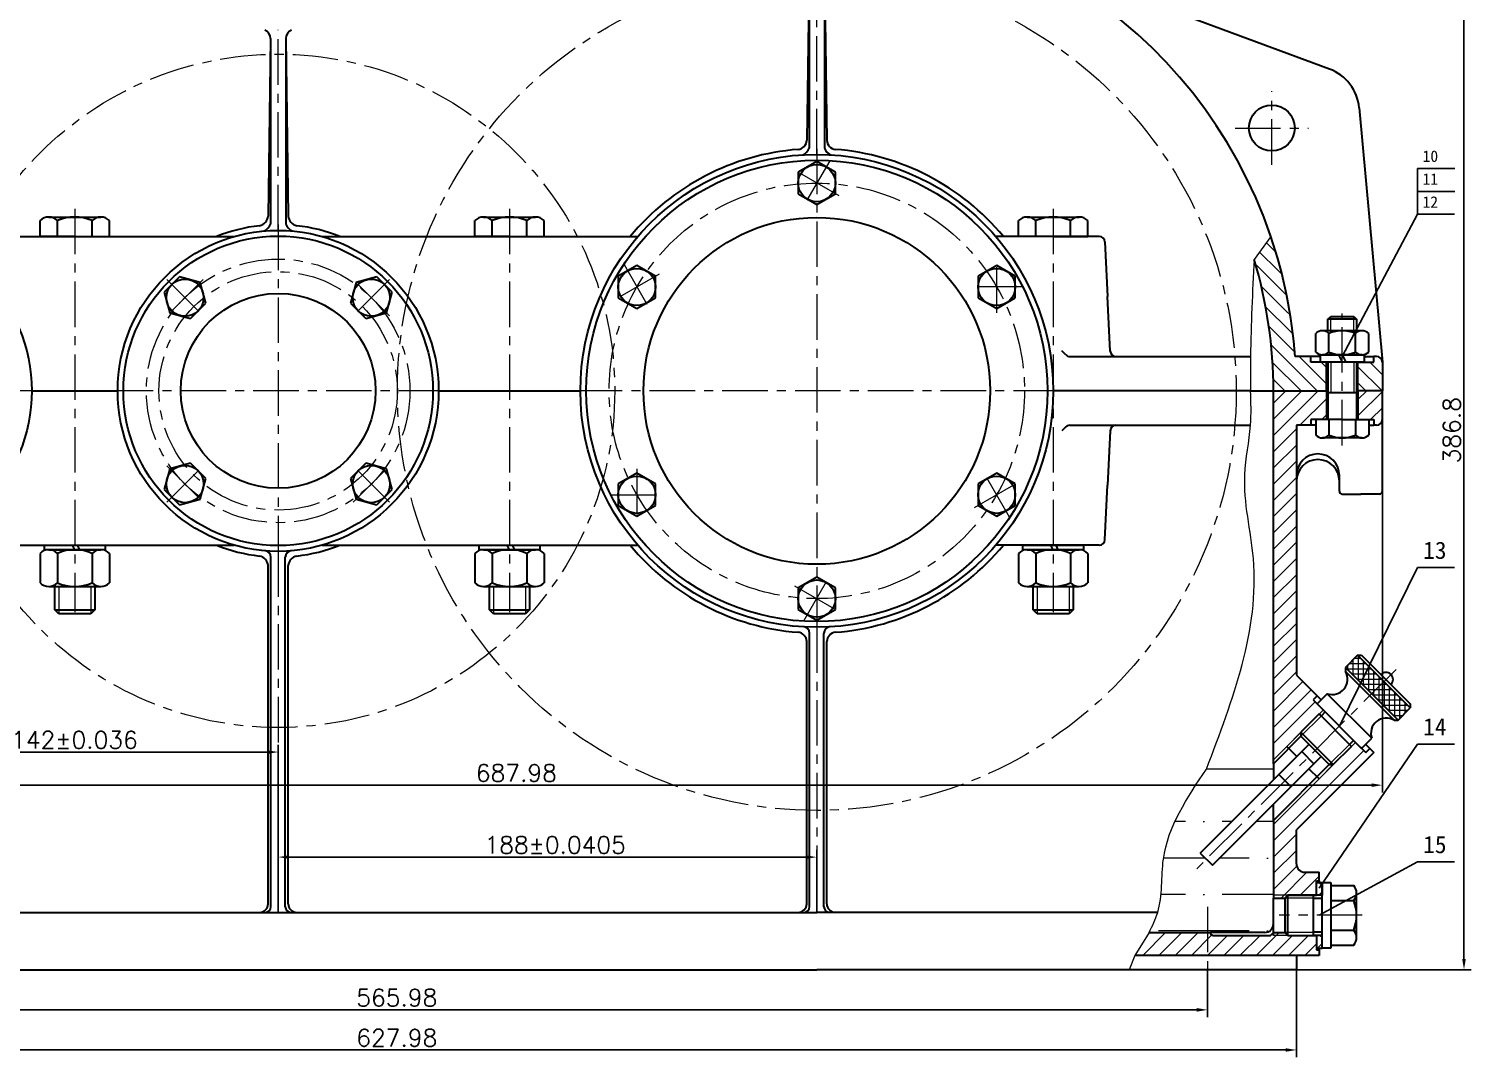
# Model space of a CAD drawing. Header units: millimetres. Extents: x 0 to 841, y 0 to 594.
# Drawn here: x 209.3 to 461, y 320.9 to 500.3 of the extents above; entities that cross this region are included whole.
import ezdxf

# ---------------------------------------------------------------- set-up
doc = ezdxf.new("R2010")
doc.units = ezdxf.units.MM
doc.header["$LTSCALE"] = 0.25
doc.linetypes.add('CENTER', pattern=[50.8, 31.75, -6.35, 6.35, -6.35])
for name, color, linetype, lineweight in [('中心线', 1, 'CENTER', 15), ('剖面线', 4, 'Continuous', 15), ('尺寸', 7, 'Continuous', 15), ('标注', 3, 'Continuous', 15), ('粗实线', 7, 'Continuous', 30), ('细实线', 7, 'Continuous', 15)]:
    doc.layers.add(name, color=color, linetype=linetype, lineweight=lineweight)
doc.styles.get("Standard").update_dxf_attribs({"font": ''})
doc.styles.add('txt', font='txt.shx')
doc.styles.get('Standard').set_extended_font_data('SimSun')
doc.dimstyles.new('ISO-25', dxfattribs={"dimtxt": 3, "dimasz": 1.875, "dimexe": 1.25, "dimexo": 0, "dimtad": 1, "dimdec": 3, "dimlfac": 2, "dimrnd": 0.01, "dimdsep": 46, "dimtxsty": 'txt', "dimcen": 2.5, "dimadec": 0, "dimazin": 0, "dimtfac": 1, "dimtdec": 3, "dimtmove": 0, "dimatfit": 3, "dimfxl": 1, "dimarcsym": 0})

# ---------------------------------------------------------------- blocks, each defined once
blk = doc.blocks.new('*D4')
at = {"layer": 'Defpoints', "color": 0, "transparency": 16777216}
for p in [(252.8, 374.1), (181.8, 346.12), (252.8, 346.12)]:
    blk.add_point(p, dxfattribs=at)
at = {"layer": '尺寸', "color": 0, "lineweight": -2, "transparency": 16777216}
for p, q in [((181.8, 346.12), (181.8, 375.35)), ((252.8, 346.12), (252.8, 375.35)), ((183.68, 374.1), (250.93, 374.1))]:
    blk.add_line(p, q, dxfattribs=at)
at = {"layer": '尺寸', "color": 0, "transparency": 16777216}
for points in [[(183.68, 374.41), (183.68, 373.78), (181.8, 374.1)], [(250.93, 374.41), (250.93, 373.78), (252.8, 374.1)]]:
    blk.add_solid(points, dxfattribs=at)
at = {"layer": '尺寸', "color": 0, "transparency": 16777216, "insert": (217.25, 376.22), "char_height": 3, "attachment_point": 5, "style": 'txt'}
blk.add_mtext('142±0.036', dxfattribs=at)
blk = doc.blocks.new('*D5')
at = {"layer": 'Defpoints', "color": 0, "transparency": 16777216}
for p in [(346.8, 355.77), (252.8, 346.12), (346.8, 346.12)]:
    blk.add_point(p, dxfattribs=at)
at = {"layer": '尺寸', "color": 0, "lineweight": -2, "transparency": 16777216}
for p, q in [((252.8, 346.12), (252.8, 357.02)), ((254.68, 355.77), (344.93, 355.77)), ((346.8, 346.12), (346.8, 357.02))]:
    blk.add_line(p, q, dxfattribs=at)
at = {"layer": '尺寸', "color": 0, "transparency": 16777216}
for points in [[(254.68, 356.08), (254.68, 355.46), (252.8, 355.77)], [(344.93, 356.08), (344.93, 355.46), (346.8, 355.77)]]:
    blk.add_solid(points, dxfattribs=at)
at = {"layer": '尺寸', "color": 0, "transparency": 16777216, "insert": (301.14, 357.89), "char_height": 3, "attachment_point": 5, "style": 'txt'}
blk.add_mtext('188±0.0405', dxfattribs=at)
blk = doc.blocks.new('*D6')
at = {"layer": 'Defpoints', "color": 0, "transparency": 16777216}
for p in [(101.51, 430.12), (445.5, 430.12), (445.5, 368.32)]:
    blk.add_point(p, dxfattribs=at)
at = {"layer": '尺寸', "color": 0, "lineweight": -2, "transparency": 16777216}
for p, q in [((101.51, 430.12), (101.51, 367.07)), ((445.5, 430.12), (445.5, 367.07)), ((103.39, 368.32), (443.62, 368.32))]:
    blk.add_line(p, q, dxfattribs=at)
at = {"layer": '尺寸', "color": 0, "transparency": 16777216}
for points in [[(103.39, 368.63), (103.39, 368.01), (101.51, 368.32)], [(443.62, 368.63), (443.62, 368.01), (445.5, 368.32)]]:
    blk.add_solid(points, dxfattribs=at)
at = {"layer": '尺寸', "color": 0, "transparency": 16777216, "insert": (294.37, 370.45), "char_height": 3, "attachment_point": 5, "style": 'txt'}
blk.add_mtext('687.98', dxfattribs=at)
blk = doc.blocks.new('*D7')
at = {"layer": 'Defpoints', "color": 0, "transparency": 16777216}
for p in [(116.51, 336.12), (430.5, 336.12), (430.5, 322.12)]:
    blk.add_point(p, dxfattribs=at)
at = {"layer": '尺寸', "color": 0, "lineweight": -2, "transparency": 16777216}
for p, q in [((116.51, 336.12), (116.51, 320.87)), ((430.5, 336.12), (430.5, 320.87)), ((118.39, 322.12), (428.62, 322.12))]:
    blk.add_line(p, q, dxfattribs=at)
at = {"layer": '尺寸', "color": 0, "transparency": 16777216}
for points in [[(118.39, 322.43), (118.39, 321.81), (116.51, 322.12)], [(428.62, 322.43), (428.62, 321.81), (430.5, 322.12)]]:
    blk.add_solid(points, dxfattribs=at)
at = {"layer": '尺寸', "color": 0, "transparency": 16777216, "insert": (273.51, 324.24), "char_height": 3, "attachment_point": 5, "style": 'txt'}
blk.add_mtext('627.98', dxfattribs=at)
blk = doc.blocks.new('*D8')
at = {"layer": 'Defpoints', "color": 0, "transparency": 16777216}
for p in [(253.93, 529.53), (459.75, 529.53), (253.93, 336.12)]:
    blk.add_point(p, dxfattribs=at)
at = {"layer": '尺寸', "color": 0, "lineweight": -2, "transparency": 16777216}
for p, q in [((253.93, 529.53), (461, 529.53)), ((459.75, 337.99), (459.75, 527.66)), ((253.93, 336.12), (461, 336.12))]:
    blk.add_line(p, q, dxfattribs=at)
at = {"layer": '尺寸', "color": 0, "transparency": 16777216}
for points in [[(459.44, 527.66), (460.06, 527.66), (459.75, 529.53)], [(459.44, 337.99), (460.06, 337.99), (459.75, 336.12)]]:
    blk.add_solid(points, dxfattribs=at)
at = {"layer": '尺寸', "color": 0, "transparency": 16777216, "insert": (457.62, 430.24), "char_height": 3, "attachment_point": 5, "rotation": 90, "style": 'txt'}
blk.add_mtext('386.8', dxfattribs=at)
blk = doc.blocks.new('*D12')
at = {"layer": 'Defpoints', "color": 0, "transparency": 16777216}
for p in [(132.01, 336.12), (415, 336.12), (415, 329.12)]:
    blk.add_point(p, dxfattribs=at)
at = {"layer": '尺寸', "color": 0, "lineweight": -2, "transparency": 16777216}
for p, q in [((132.01, 336.12), (132.01, 327.87)), ((415, 336.12), (415, 327.87)), ((133.89, 329.12), (413.12, 329.12))]:
    blk.add_line(p, q, dxfattribs=at)
at = {"layer": '尺寸', "color": 0, "transparency": 16777216}
for points in [[(133.89, 329.43), (133.89, 328.81), (132.01, 329.12)], [(413.12, 329.43), (413.12, 328.81), (415, 329.12)]]:
    blk.add_solid(points, dxfattribs=at)
at = {"layer": '尺寸', "color": 0, "transparency": 16777216, "insert": (273.51, 331.24), "char_height": 3, "attachment_point": 5, "style": 'txt'}
blk.add_mtext('565.98', dxfattribs=at)

msp = doc.modelspace()

# ---------------------------------------------------------------- hatches: boundary and pattern name
at = {"layer": '剖面线'}
h = msp.add_hatch(dxfattribs=at)
h.set_pattern_fill('ANSI31', color=256, scale=0.63, angle=90, style=0)
edge = h.paths.add_edge_path(flags=16)
edge.add_arc((346.80238, 437.11883), 79.69675, 0, 16.7174897)
edge.add_line((423.13073, 460.04383), (426.05004, 464.04383))
edge.add_arc((346.80238, 437.11883), 83.69675, 4.11091, 18.7655881, ccw=False)
edge.add_line((430.28379, 443.11883), (432.99913, 443.11883))
edge.add_line((432.99913, 443.11883), (432.99913, 442.11883))
edge.add_line((432.99913, 442.11883), (435.74913, 442.11883))
edge.add_line((435.74913, 442.11883), (435.74913, 437.11883))
edge.add_line((435.74913, 437.11883), (426.49913, 437.11883))
h = msp.add_hatch(dxfattribs=at)
h.set_pattern_fill('ANSI31', color=256, scale=0.63, angle=90, style=0)
edge = h.paths.add_edge_path(flags=16)
edge.add_line((445.49913, 437.11883), (441.24913, 437.11883))
edge.add_line((441.24913, 437.11883), (441.24913, 442.11883))
edge.add_line((441.24913, 442.11883), (443.99913, 442.11883))
edge.add_line((443.99913, 442.11883), (443.99913, 443.11883))
edge.add_line((443.99913, 443.11883), (444.49913, 443.11883))
edge.add_arc((444.49913, 442.11883), 1, 0, 90, ccw=False)
edge.add_line((445.49913, 442.11883), (445.49913, 437.11883))
h = msp.add_hatch(dxfattribs=at)
h.set_pattern_fill('ANSI31', color=256, scale=0.63, style=0)
h.paths.add_polyline_path([(426.49913, 437.11883), (435.74913, 437.11883), (435.74913, 432.11883), (432.99913, 432.11883), (432.99913, 431.11883), (430.49913, 431.11883), (430.49913, 387.53305), (434.11005, 383.92213), (433.40294, 383.21503), (435.52426, 381.09371), (434.81715, 380.3866), (434.4636, 380.74015), (431.28162, 377.55817), (431.28162, 376.85107), (426.49913, 372.06858)], flags=16)
h = msp.add_hatch(dxfattribs=at)
h.set_pattern_fill('ANSI31', color=256, scale=0.63, style=0)
edge = h.paths.add_edge_path(flags=16)
edge.add_line((445.49913, 437.11883), (441.24913, 437.11883))
edge.add_line((441.24913, 437.11883), (441.24913, 432.11883))
edge.add_line((441.24913, 432.11883), (443.99913, 432.11883))
edge.add_line((443.99913, 432.11883), (443.99913, 431.11883))
edge.add_line((443.99913, 431.11883), (444.49913, 431.11883))
edge.add_arc((444.49913, 432.11883), 1, 270, 360)
edge.add_line((445.49913, 432.11883), (445.49913, 437.11883))
h = msp.add_hatch(dxfattribs=at)
h.set_pattern_fill('ANSI37', color=256, scale=0.286, angle=45, style=0)
h.paths.add_polyline_path([(441.18111, 390.9932), (439.05979, 388.87188), (448.25218, 379.67949), (450.3735, 381.80081)], flags=16)
h = msp.add_hatch(dxfattribs=at)
h.set_pattern_fill('ANSI31', color=256, scale=0.63, style=0)
edge = h.paths.add_edge_path(flags=16)
edge.add_line((426.49913, 362.16909), (426.49913, 348.61883))
edge.add_line((426.49913, 348.61883), (428.49913, 348.61883))
edge.add_line((428.49913, 348.61883), (428.99913, 349.11883))
edge.add_line((428.99913, 349.11883), (433.99913, 349.11883))
edge.add_line((433.99913, 349.11883), (433.99913, 351.61883))
edge.add_line((433.99913, 351.61883), (434.49913, 351.61883))
edge.add_line((434.49913, 351.61883), (434.49913, 353.11883))
edge.add_line((434.49913, 353.11883), (431.99913, 353.11883))
edge.add_arc((431.99913, 354.61883), 1.5, 180, 270, ccw=False)
edge.add_line((430.49913, 354.61883), (430.49913, 360.51223))
edge.add_line((430.49913, 360.51223), (444.00954, 374.02264))
edge.add_line((444.00954, 374.02264), (443.30243, 374.72975))
edge.add_line((443.30243, 374.72975), (442.59533, 374.02264))
edge.add_line((442.59533, 374.02264), (440.47401, 376.14396))
edge.add_line((440.47401, 376.14396), (439.7669, 375.43685))
edge.add_line((439.7669, 375.43685), (440.12045, 375.0833))
edge.add_line((440.12045, 375.0833), (436.93847, 371.90132))
edge.add_line((436.93847, 371.90132), (436.23137, 371.90132))
edge.add_line((436.23137, 371.90132), (426.49913, 362.16909))
h = msp.add_hatch(dxfattribs=at)
h.set_pattern_fill('ANSI36', color=256, scale=2, angle=135, style=0)
edge = h.paths.add_edge_path(flags=16)
edge.add_line((426.49913, 371.11883), (426.49913, 369.24015))
edge.add_line((426.49913, 369.24015), (413.73137, 356.47239))
edge.add_line((413.73137, 356.47239), (414.79203, 355.41173))
edge.add_line((414.79203, 355.41173), (415.85269, 354.35107))
edge.add_line((415.85269, 354.35107), (426.49913, 364.99751))
edge.add_line((426.49913, 364.99751), (426.49913, 344.11883))
edge.add_arc((424.99913, 344.11883), 1.5, -90, 0, ccw=False)
edge.add_line((424.99913, 342.61883), (404.79203, 342.61883))
edge.add_spline(control_points=[(404.79203, 342.61883), (405.35931, 343.76764), (407.319, 347.73624), (406.2756, 358.44116), (411.43511, 366.12168), (414.79203, 371.11883)], knot_values=[0, 0, 0, 0, 7.615773106, 26.308858927, 61.120535326, 61.120535326, 61.120535326, 61.120535326], degree=3, periodic=0)
edge.add_line((414.79203, 371.11883), (426.49913, 371.11883))
h = msp.add_hatch(dxfattribs=at)
h.set_pattern_fill('ANSI37', color=256, style=0)
h.paths.add_polyline_path([(434.99913, 351.36883), (434.99913, 349.11883), (433.99913, 349.11883), (433.99913, 351.36883)], flags=16)
h = msp.add_hatch(dxfattribs=at)
h.set_pattern_fill('ANSI31', color=256, scale=0.63, style=0)
edge = h.paths.add_edge_path(flags=16)
edge.add_line((404.79203, 342.61883), (415.49913, 342.61883))
edge.add_arc((415.99913, 342.61883), 0.5, 180, 270)
edge.add_line((415.99913, 342.11883), (425.99913, 342.11883))
edge.add_line((425.99913, 342.11883), (426.49913, 342.61883))
edge.add_line((426.49913, 342.61883), (428.49913, 342.61883))
edge.add_line((428.49913, 342.61883), (428.99913, 342.11883))
edge.add_line((428.99913, 342.11883), (433.99913, 342.11883))
edge.add_line((433.99913, 342.11883), (433.99913, 339.61883))
edge.add_line((433.99913, 339.61883), (434.49913, 339.61883))
edge.add_line((434.49913, 339.61883), (434.49913, 338.61883))
edge.add_line((434.49913, 338.61883), (402.29203, 338.61883))
edge.add_line((402.29203, 338.61883), (404.79203, 342.61883))
h = msp.add_hatch(dxfattribs=at)
h.set_pattern_fill('ANSI37', color=256, style=0)
h.paths.add_polyline_path([(434.99913, 339.86883), (434.99913, 342.11883), (433.99913, 342.11883), (433.99913, 339.86883)], flags=16)

# ---------------------------------------------------------------- linework, layer by layer
at = {"layer": '中心线'}
for p, q in [((346.80238, 478.36883), (346.80238, 509.31558)), ((252.80238, 465.11883), (252.80238, 500.11258)), ((426.20739, 476.57882), (426.20739, 489.37882)), ((419.80739, 482.97882), (432.60739, 482.97882)), ((346.80238, 479.36883), (346.80238, 394.86883)), ((349.05405, 477.26883), (344.55072, 469.46883)), ((350.70238, 471.11717), (342.90238, 475.6205)), ((217.30238, 468.88383), (217.30238, 398.49383)), ((293.17738, 468.88383), (293.17738, 398.49383)), ((388.05238, 468.88383), (388.05238, 398.49383)), ((252.80238, 466.11883), (252.80238, 408.11883)), ((313.1573, 459.14383), (317.66063, 451.34383)), ((378.1958, 450.7405), (378.1958, 459.74717)), ((239.72326, 456.56663), (233.35459, 450.19795)), ((233.35459, 456.56663), (239.72326, 450.19795)), ((272.25018, 450.19795), (265.8815, 456.56663)), ((272.25018, 456.56663), (265.8815, 450.19795)), ((319.30896, 457.4955), (311.50896, 452.99217)), ((382.69914, 455.24383), (373.69247, 455.24383)), ((438.49913, 427.59883), (438.49913, 450.61883)), ((210.80238, 437.11883), (152.80238, 437.11883)), ((281.80238, 437.11883), (223.80238, 437.11883)), ((389.05238, 437.11883), (304.55238, 437.11883)), ((233.35459, 424.03971), (239.72326, 417.67104)), ((233.35459, 417.67104), (239.72326, 424.03971)), ((265.8815, 417.67104), (272.25018, 424.03971)), ((272.25018, 417.67104), (265.8815, 424.03971)), ((315.40896, 423.49717), (315.40896, 414.4905)), ((380.44747, 415.09383), (375.94414, 422.89383)), ((374.2958, 416.74217), (382.0958, 421.2455)), ((310.90563, 418.99383), (319.91229, 418.99383)), ((252.80238, 409.11883), (252.80238, 346.11883)), ((342.90238, 403.1205), (350.70238, 398.61717)), ((344.55072, 396.96883), (349.05405, 404.76883)), ((346.80238, 395.86883), (346.80238, 346.11883)), ((447.89863, 388.51833), (413.02426, 353.64396)), ((414.99913, 347.11883), (414.99913, 335.11883)), ((441.99913, 345.61883), (427.49913, 345.61883))]:
    msp.add_line(p, q, dxfattribs=at)
for centre, radius in [((346.80238, 437.11883), 73.19675), ((252.80238, 437.11883), 58.741), ((346.80238, 437.11883), 36.25), ((252.80238, 437.11883), 23), ((252.80238, 437.11883), 20.80325)]:
    msp.add_circle(centre, radius, dxfattribs=at)
at = {"layer": '粗实线'}
for p, q in [((436.2647, 493.27247), (375.83149, 515.62015)), ((345.45238, 507.81558), (345.05238, 480.86883)), ((345.45238, 507.81558), (345.45238, 479.46883)), ((348.15238, 507.81558), (348.55238, 480.86883)), ((348.15238, 507.81558), (348.15238, 479.46883)), ((251.45238, 498.61258), (251.05238, 467.61883)), ((251.45238, 498.61258), (251.45238, 466.21883)), ((254.15238, 498.61258), (254.55238, 467.61883)), ((254.15238, 498.61258), (254.15238, 466.21883)), ((441.45703, 486.49477), (445.49913, 442.11883)), ((346.80238, 477.12161), (343.55238, 475.24522)), ((350.05238, 475.24522), (346.80238, 477.12161)), ((343.55238, 475.24522), (343.55238, 471.49244)), ((350.05238, 471.49244), (350.05238, 475.24522)), ((343.55238, 471.49244), (346.80238, 469.61606)), ((346.80238, 469.61606), (350.05238, 471.49244)), ((211.24021, 464.04383), (211.24021, 466.81607)), ((212.75575, 467.44383), (221.84902, 467.44383)), ((214.27129, 464.04383), (214.27129, 466.81607)), ((220.33347, 464.04383), (220.33347, 466.81607)), ((223.36456, 464.04383), (223.36456, 466.81607)), ((287.11521, 464.04383), (287.11521, 466.81607)), ((288.63075, 467.44383), (297.72402, 467.44383)), ((290.14629, 464.04383), (290.14629, 466.81607)), ((296.20847, 464.04383), (296.20847, 466.81607)), ((299.23956, 464.04383), (299.23956, 466.81607)), ((381.99021, 464.04383), (381.99021, 466.81607)), ((383.50575, 467.44383), (392.59902, 467.44383)), ((385.02129, 464.04383), (385.02129, 466.81607)), ((391.08347, 464.04383), (391.08347, 466.81607)), ((394.11456, 464.04383), (394.11456, 466.81607)), ((189.48738, 464.04383), (245.11738, 464.04383)), ((217.30238, 464.04383), (211.24021, 464.04383)), ((217.30238, 464.04383), (223.36456, 464.04383)), ((260.48738, 464.04383), (315.55238, 464.04383)), ((293.17738, 464.04383), (287.11521, 464.04383)), ((293.17738, 464.04383), (299.23956, 464.04383)), ((396.09903, 464.04383), (378.05238, 464.04383)), ((388.05238, 464.04383), (381.99021, 464.04383)), ((388.05238, 464.04383), (394.11456, 464.04383)), ((397.09789, 463.09157), (397.55238, 453.58133)), ((315.40896, 458.99661), (312.15896, 457.12022)), ((318.65896, 457.12022), (315.40896, 458.99661)), ((378.1958, 458.99661), (374.9458, 457.12022)), ((381.4458, 457.12022), (378.1958, 458.99661)), ((235.56764, 457.00719), (232.91402, 454.35358)), ((239.19254, 456.0359), (235.56764, 457.00719)), ((240.16383, 452.411), (239.19254, 456.0359)), ((266.41223, 456.0359), (265.44094, 452.411)), ((270.03713, 457.00719), (266.41223, 456.0359)), ((272.69074, 454.35358), (270.03713, 457.00719)), ((312.15896, 457.12022), (312.15896, 453.36744)), ((318.65896, 453.36744), (318.65896, 457.12022)), ((374.9458, 457.12022), (374.9458, 453.36744)), ((381.4458, 453.36744), (381.4458, 457.12022)), ((232.91402, 454.35358), (233.88531, 450.72868)), ((271.71945, 450.72868), (272.69074, 454.35358)), ((312.15896, 453.36744), (315.40896, 451.49106)), ((315.40896, 451.49106), (318.65896, 453.36744)), ((374.9458, 453.36744), (378.1958, 451.49106)), ((378.1958, 451.49106), (381.4458, 453.36744)), ((398.00687, 444.0711), (397.55238, 453.58133)), ((233.88531, 450.72868), (237.51022, 449.75739)), ((237.51022, 449.75739), (240.16383, 452.411)), ((265.44094, 452.411), (268.09455, 449.75739)), ((268.09455, 449.75739), (271.71945, 450.72868)), ((435.99913, 449.61883), (436.49913, 450.11883)), ((435.99913, 447.61883), (435.99913, 449.61883)), ((440.99913, 449.61883), (435.99913, 449.61883)), ((436.49913, 450.11883), (440.49913, 450.11883)), ((440.49913, 450.11883), (440.99913, 449.61883)), ((440.99913, 449.61883), (440.99913, 447.61883)), ((433.88033, 443.89713), (433.88033, 447.14054)), ((441.96323, 447.61883), (435.03503, 447.61883)), ((436.18973, 443.89713), (436.18973, 447.14054)), ((440.80853, 443.89713), (440.80853, 447.14054)), ((443.11794, 443.89713), (443.11794, 447.14054)), ((390.25949, 443.41173), (389.55238, 444.11883)), ((390.9666, 443.11883), (422.49913, 443.11883)), ((399.00573, 443.11883), (399.05238, 443.11883)), ((432.99913, 443.11883), (430.28379, 443.11883)), ((432.99913, 442.11883), (432.99913, 443.11883)), ((434.69913, 443.11883), (432.99913, 443.11883)), ((434.69913, 442.11883), (434.69913, 443.41883)), ((434.69913, 443.41883), (442.29913, 443.41883)), ((441.96323, 443.41883), (435.03503, 443.41883)), ((437.84913, 443.41883), (438.49913, 442.11883)), ((438.49913, 443.41883), (439.14913, 442.11883)), ((442.29913, 443.41883), (442.29913, 442.11883)), ((442.29913, 443.11883), (443.99913, 443.11883)), ((443.99913, 442.11883), (443.99913, 443.11883)), ((444.49913, 443.11883), (443.99913, 443.11883)), ((435.74913, 442.11883), (432.99913, 442.11883)), ((442.29913, 442.11883), (434.69913, 442.11883)), ((435.74913, 437.11883), (435.74913, 442.11883)), ((435.99913, 442.11883), (435.99913, 432.11883)), ((440.99913, 442.11883), (440.99913, 432.11883)), ((441.24913, 437.11883), (441.24913, 442.11883)), ((441.24913, 442.11883), (443.99913, 442.11883)), ((445.49913, 442.11883), (445.49913, 437.11883)), ((209.80238, 437.11883), (224.80238, 437.11883)), ((209.80238, 437.11883), (224.80238, 437.11883)), ((280.80238, 437.11883), (305.55238, 437.11883)), ((280.80238, 437.11883), (305.55238, 437.11883)), ((422.49913, 437.11883), (388.05238, 437.11883)), ((422.49913, 437.11883), (430.99913, 437.11883)), ((426.49913, 437.11883), (435.74913, 437.11883)), ((426.49913, 372.06858), (426.49913, 437.11883)), ((426.49913, 437.11883), (435.74913, 437.11883)), ((435.74913, 437.11883), (435.74913, 432.11883)), ((435.99913, 436.81883), (440.99913, 436.81883)), ((445.49913, 437.11883), (441.24913, 437.11883)), ((441.24913, 437.11883), (441.24913, 432.11883)), ((445.49913, 437.11883), (441.24913, 437.11883)), ((445.49913, 419.61883), (445.49913, 437.11883)), ((445.49913, 432.11883), (445.49913, 437.11883)), ((390.25949, 430.82594), (389.55238, 430.11883)), ((390.9666, 431.11883), (422.49913, 431.11883)), ((399.00573, 431.11883), (399.05238, 431.11883)), ((432.99913, 431.11883), (430.49913, 431.11883)), ((430.49913, 431.11883), (430.49913, 387.53305)), ((435.74913, 432.11883), (432.99913, 432.11883)), ((432.99913, 432.11883), (432.99913, 431.11883)), ((433.88033, 431.11883), (432.99913, 431.11883)), ((438.49913, 432.11883), (433.88033, 432.11883)), ((433.88033, 432.11883), (433.88033, 429.39713)), ((436.18973, 432.11883), (436.18973, 429.39713)), ((438.49913, 432.11883), (443.11794, 432.11883)), ((440.80853, 432.11883), (440.80853, 429.39713)), ((441.24913, 432.11883), (443.99913, 432.11883)), ((443.11794, 432.11883), (443.11794, 429.39713)), ((443.11794, 431.11883), (443.99913, 431.11883)), ((443.99913, 432.11883), (443.99913, 431.11883)), ((444.49913, 431.11883), (443.99913, 431.11883)), ((398.00687, 430.16657), (397.55238, 420.65633)), ((441.96323, 428.91883), (435.03503, 428.91883)), ((233.88531, 423.50899), (232.91402, 419.88409)), ((237.51022, 424.48028), (233.88531, 423.50899)), ((240.16383, 421.82667), (237.51022, 424.48028)), ((268.09455, 424.48028), (265.44094, 421.82667)), ((271.71945, 423.50899), (268.09455, 424.48028)), ((272.69074, 419.88409), (271.71945, 423.50899)), ((239.19254, 418.20176), (240.16383, 421.82667)), ((265.44094, 421.82667), (266.41223, 418.20176)), ((315.40896, 422.74661), (312.15896, 420.87022)), ((312.15896, 420.87022), (312.15896, 417.11744)), ((318.65896, 420.87022), (315.40896, 422.74661)), ((318.65896, 417.11744), (318.65896, 420.87022)), ((378.1958, 422.74661), (374.9458, 420.87022)), ((374.9458, 420.87022), (374.9458, 417.11744)), ((381.4458, 420.87022), (378.1958, 422.74661)), ((381.4458, 417.11744), (381.4458, 420.87022)), ((397.09789, 411.1461), (397.55238, 420.65633)), ((437.99913, 419.61883), (437.99913, 422.36883)), ((232.91402, 419.88409), (235.56764, 417.23047)), ((235.56764, 417.23047), (239.19254, 418.20176)), ((266.41223, 418.20176), (270.03713, 417.23047)), ((270.03713, 417.23047), (272.69074, 419.88409)), ((438.49913, 419.11883), (441.74913, 419.11883)), ((444.99913, 419.11883), (441.74913, 419.11883)), ((312.15896, 417.11744), (315.40896, 415.24106)), ((315.40896, 415.24106), (318.65896, 417.11744)), ((374.9458, 417.11744), (378.1958, 415.24106)), ((378.1958, 415.24106), (381.4458, 417.11744)), ((189.48738, 410.19383), (245.11738, 410.19383)), ((211.24021, 408.76607), (211.24021, 403.62159)), ((212.00238, 409.39383), (212.00238, 410.19383)), ((212.00238, 410.19383), (222.60238, 410.19383)), ((222.60238, 409.39383), (212.00238, 409.39383)), ((212.75575, 409.39383), (221.84902, 409.39383)), ((214.27129, 408.76607), (214.27129, 403.62159)), ((217.30238, 409.39383), (216.90238, 410.19383)), ((218.20238, 409.39383), (217.80238, 410.19383)), ((220.33347, 408.76607), (220.33347, 403.62159)), ((222.60238, 410.19383), (222.60238, 409.39383)), ((223.36456, 408.76607), (223.36456, 403.62159)), ((251.55238, 347.11883), (251.55238, 408.11883)), ((254.05238, 347.11883), (254.05238, 408.11883)), ((260.48738, 410.19383), (315.55238, 410.19383)), ((287.11521, 408.76607), (287.11521, 403.62159)), ((287.87738, 409.39383), (287.87738, 410.19383)), ((287.87738, 410.19383), (298.47738, 410.19383)), ((298.47738, 409.39383), (287.87738, 409.39383)), ((288.63075, 409.39383), (297.72402, 409.39383)), ((290.14629, 408.76607), (290.14629, 403.62159)), ((293.17738, 409.39383), (292.77738, 410.19383)), ((294.07738, 409.39383), (293.67738, 410.19383)), ((296.20847, 408.76607), (296.20847, 403.62159)), ((298.47738, 410.19383), (298.47738, 409.39383)), ((299.23956, 408.76607), (299.23956, 403.62159)), ((396.09903, 410.19383), (378.05238, 410.19383)), ((381.99021, 408.76607), (381.99021, 403.62159)), ((382.75238, 409.39383), (382.75238, 410.19383)), ((382.75238, 410.19383), (393.35238, 410.19383)), ((393.35238, 409.39383), (382.75238, 409.39383)), ((383.50575, 409.39383), (392.59902, 409.39383)), ((385.02129, 408.76607), (385.02129, 403.62159)), ((388.05238, 409.39383), (387.65238, 410.19383)), ((388.95238, 409.39383), (388.55238, 410.19383)), ((391.08347, 408.76607), (391.08347, 403.62159)), ((393.35238, 410.19383), (393.35238, 409.39383)), ((394.11456, 408.76607), (394.11456, 403.62159)), ((251.05238, 347.61883), (251.05238, 406.61883)), ((254.55238, 347.61883), (254.55238, 406.61883)), ((212.75575, 402.99383), (221.84902, 402.99383)), ((213.80238, 398.89383), (213.80238, 402.99383)), ((220.80238, 402.99383), (220.80238, 398.89383)), ((288.63075, 402.99383), (297.72402, 402.99383)), ((289.67738, 398.89383), (289.67738, 402.99383)), ((296.67738, 402.99383), (296.67738, 398.89383)), ((346.80238, 404.62161), (343.55238, 402.74522)), ((343.55238, 402.74522), (343.55238, 398.99244)), ((350.05238, 402.74522), (346.80238, 404.62161)), ((350.05238, 398.99244), (350.05238, 402.74522)), ((383.50575, 402.99383), (392.59902, 402.99383)), ((384.55238, 398.89383), (384.55238, 402.99383)), ((391.55238, 402.99383), (391.55238, 398.89383)), ((214.50238, 398.19383), (213.80238, 398.89383)), ((213.80238, 398.89383), (220.80238, 398.89383)), ((220.10238, 398.19383), (214.50238, 398.19383)), ((220.80238, 398.89383), (220.10238, 398.19383)), ((290.37738, 398.19383), (289.67738, 398.89383)), ((289.67738, 398.89383), (296.67738, 398.89383)), ((295.97738, 398.19383), (290.37738, 398.19383)), ((296.67738, 398.89383), (295.97738, 398.19383)), ((343.55238, 398.99244), (346.80238, 397.11606)), ((346.80238, 397.11606), (350.05238, 398.99244)), ((385.25238, 398.19383), (384.55238, 398.89383)), ((384.55238, 398.89383), (391.55238, 398.89383)), ((390.85238, 398.19383), (385.25238, 398.19383)), ((391.55238, 398.89383), (390.85238, 398.19383)), ((345.05238, 347.61883), (345.05238, 393.36883)), ((345.55238, 347.11883), (345.55238, 394.86883)), ((348.05238, 347.11883), (348.05238, 394.86883)), ((348.55238, 347.61883), (348.55238, 393.36883)), ((441.18111, 390.9932), (439.05979, 388.87188)), ((441.18111, 390.9932), (441.88822, 390.9932)), ((450.3735, 381.80081), (441.18111, 390.9932)), ((441.88822, 390.9932), (450.3735, 382.50792)), ((439.05979, 388.87188), (439.05979, 388.16477)), ((439.05979, 388.87188), (448.25218, 379.67949)), ((439.05979, 388.16477), (447.54507, 379.67949)), ((430.49913, 387.53305), (434.11005, 383.92213)), ((434.11005, 383.92213), (433.40294, 383.21503)), ((433.40294, 383.21503), (435.52426, 381.09371)), ((435.87781, 384.27569), (434.11005, 382.50792)), ((434.81715, 383.21503), (434.11005, 383.92213)), ((443.65599, 376.49751), (435.87781, 384.27569)), ((434.4636, 380.74015), (431.28162, 377.55817)), ((434.4636, 380.74015), (431.28162, 377.55817)), ((434.11005, 382.50792), (441.88822, 374.72975)), ((434.81715, 380.3866), (434.4636, 380.74015)), ((440.12045, 375.0833), (434.4636, 380.74015)), ((435.52426, 381.09371), (434.81715, 380.3866)), ((435.52426, 381.09371), (434.81715, 380.3866)), ((448.25218, 379.67949), (450.3735, 381.80081)), ((450.3735, 382.50792), (450.3735, 381.80081)), ((447.54507, 379.67949), (448.25218, 379.67949)), ((432.69583, 375.43685), (413.73137, 356.47239)), ((431.28162, 376.85107), (426.49913, 372.06858)), ((428.80675, 375.0833), (429.1603, 374.72975)), ((428.80675, 375.0833), (430.57451, 373.31553)), ((431.28162, 377.55817), (431.28162, 376.85107)), ((431.28162, 377.55817), (436.93847, 371.90132)), ((431.28162, 377.55817), (431.28162, 376.85107)), ((431.28162, 376.85107), (436.23137, 371.90132)), ((436.93847, 371.90132), (440.12045, 375.0833)), ((436.93847, 371.90132), (440.12045, 375.0833)), ((440.47401, 376.14396), (439.7669, 375.43685)), ((439.7669, 375.43685), (440.47401, 376.14396)), ((440.12045, 375.0833), (439.7669, 375.43685)), ((440.47401, 376.14396), (442.59533, 374.02264)), ((441.88822, 374.72975), (443.65599, 376.49751)), ((442.59533, 375.43685), (443.30243, 374.72975)), ((415.85269, 354.35107), (434.81715, 373.31553)), ((444.00954, 374.02264), (430.49913, 360.51223)), ((431.43847, 374.17949), (433.55979, 372.05817)), ((442.59533, 374.02264), (443.30243, 374.72975)), ((443.30243, 374.72975), (444.00954, 374.02264)), ((426.49913, 372.06858), (426.49913, 369.24015)), ((426.49913, 362.16909), (436.23137, 371.90132)), ((427.43847, 370.17949), (429.55979, 368.05817)), ((434.4636, 369.42645), (432.69583, 371.19421)), ((436.23137, 371.90132), (436.93847, 371.90132)), ((436.23137, 371.90132), (436.93847, 371.90132)), ((434.4636, 369.42645), (434.11005, 369.78)), ((426.49913, 362.16909), (426.49913, 364.99751)), ((426.49913, 362.16909), (426.49913, 348.61883)), ((430.49913, 354.61883), (430.49913, 360.51223)), ((413.73137, 356.47239), (415.85269, 354.35107)), ((431.99913, 353.11883), (434.49913, 353.11883)), ((434.49913, 351.61883), (434.49913, 353.11883)), ((433.99913, 349.11883), (433.99913, 351.61883)), ((433.99913, 351.61883), (434.49913, 351.61883)), ((433.99913, 349.11883), (433.99913, 351.36883)), ((433.99913, 351.36883), (434.99913, 351.36883)), ((434.49913, 351.61883), (434.49913, 351.36883)), ((434.99913, 339.86883), (434.99913, 351.36883)), ((434.99913, 351.36883), (436.49913, 351.36883)), ((434.99913, 351.36883), (434.99913, 349.11883)), ((436.49913, 351.36883), (436.49913, 339.86883)), ((436.49913, 350.81883), (440.49913, 350.81883)), ((426.49913, 344.11883), (426.49913, 348.61883)), ((426.49913, 348.61883), (428.49913, 348.61883)), ((428.99913, 349.11883), (428.49913, 348.61883)), ((428.49913, 348.61883), (428.99913, 349.11883)), ((428.49913, 348.61883), (428.49913, 342.61883)), ((433.49913, 349.11883), (428.99913, 349.11883)), ((428.99913, 342.11883), (428.99913, 349.11883)), ((428.99913, 349.11883), (433.99913, 349.11883)), ((433.49913, 342.11883), (433.49913, 349.11883)), ((433.99913, 349.11883), (433.49913, 349.11883)), ((434.99913, 348.56883), (433.49913, 348.56883)), ((434.99913, 349.11883), (433.99913, 349.11883)), ((436.49913, 348.21883), (440.49913, 348.21883)), ((440.99913, 341.71883), (440.99913, 349.51883)), ((181.80238, 346.11883), (346.80238, 346.11883)), ((249.55238, 346.11883), (249.55238, 346.11883)), ((250.55238, 346.11883), (250.55238, 346.11883)), ((255.05238, 346.11883), (255.05238, 346.11883)), ((256.05238, 346.11883), (256.05238, 346.11883)), ((343.55238, 346.11883), (343.55238, 346.11883)), ((344.55238, 346.11883), (344.55238, 346.11883)), ((406.29203, 346.11883), (346.80238, 346.11883)), ((349.05238, 346.11883), (349.05238, 346.11883)), ((350.05238, 346.11883), (350.05238, 346.11883)), ((426.49913, 342.11883), (426.49913, 345.61883)), ((404.79203, 342.61883), (415.49913, 342.61883)), ((424.99913, 342.61883), (415.49913, 342.61883)), ((425.99913, 342.11883), (426.49913, 342.61883)), ((426.49913, 342.61883), (428.49913, 342.61883)), ((428.49913, 342.61883), (428.99913, 342.11883)), ((428.49913, 342.61883), (428.99913, 342.11883)), ((434.99913, 342.66883), (433.49913, 342.66883)), ((436.49913, 343.01883), (440.49913, 343.01883)), ((415.99913, 342.11883), (425.99913, 342.11883)), ((428.99913, 342.11883), (433.49913, 342.11883)), ((428.99913, 342.11883), (433.99913, 342.11883)), ((433.99913, 342.11883), (433.49913, 342.11883)), ((434.99913, 342.11883), (433.99913, 342.11883)), ((433.99913, 342.11883), (433.99913, 339.86883)), ((433.99913, 342.11883), (433.99913, 339.61883)), ((433.99913, 339.86883), (434.99913, 339.86883)), ((434.49913, 339.61883), (434.49913, 339.86883)), ((434.99913, 339.86883), (434.99913, 342.11883)), ((436.49913, 339.86883), (434.99913, 339.86883)), ((436.49913, 340.41883), (440.49913, 340.41883)), ((434.49913, 338.61883), (402.29203, 338.61883)), ((430.49913, 338.61883), (430.49913, 336.11883)), ((433.99913, 339.61883), (434.49913, 339.61883)), ((434.49913, 339.61883), (434.49913, 338.61883)), ((181.80238, 336.11883), (346.80238, 336.11883)), ((430.49913, 336.11883), (346.80238, 336.11883))]:
    msp.add_line(p, q, dxfattribs=at)
for centre, radius in [((426.20739, 482.97882), 4), ((346.80238, 437.11883), 41.25), ((346.80238, 437.11883), 40.25), ((346.80238, 473.36883), 3.25), ((346.80238, 437.11883), 30.25), ((181.80238, 437.11883), 28), ((252.80238, 437.11883), 28), ((252.80238, 437.11883), 27), ((315.40896, 455.24383), 3.25), ((378.1958, 455.24383), 3.25), ((236.53893, 453.38229), 3.25), ((269.06584, 453.38229), 3.25), ((252.80238, 437.11883), 17), ((236.53893, 420.85538), 3.25), ((269.06584, 420.85538), 3.25), ((315.40896, 418.99383), 3.25), ((378.1958, 418.99383), 3.25), ((346.80238, 400.86883), 3.25)]:
    msp.add_circle(centre, radius, dxfattribs=at)
for centre, radius, start, end in [((346.80238, 437.11883), 83.69897, 18.765071, 96.4047613), ((249.95238, 498.61258), 1.5, 0, 70), ((255.65238, 498.61258), 1.5, 110, 180), ((433.49001, 485.76907), 8, 5.2045837, 69.7060425), ((343.36139, 480.92494), 1.69192, 276.4815176, 358.0997025), ((350.24337, 480.92494), 1.69192, 181.9002975, 263.5184824), ((346.80238, 437.11883), 42.25018, 94.4117064, 140.4114672), ((343.64212, 480.06115), 1.9047, 291.8945254, 341.8818506), ((349.96265, 480.06115), 1.9047, 198.1181494, 248.1054746), ((346.80238, 437.11883), 42.25055, 39.5885328, 85.5882936), ((212.75575, 465.30053), 2.1433, 45, 135), ((217.30238, 459.81226), 7.63158, 66.598161, 113.401839), ((221.84902, 465.30053), 2.1433, 45, 135), ((252.80238, 437.11883), 28.9977, 96.4351082, 111.8014095), ((249.17933, 467.77609), 1.87965, 281.4476045, 355.2009497), ((249.35637, 467.02763), 2.24664, 296.3166984, 338.8997013), ((256.24839, 467.02763), 2.24664, 201.1002987, 243.6833016), ((256.42544, 467.77609), 1.87965, 184.7990503, 258.5523955), ((252.80238, 437.11883), 28.99911, 68.1985905, 83.5648918), ((288.63075, 465.30053), 2.1433, 45, 135), ((293.17738, 459.81226), 7.63158, 66.598161, 113.401839), ((297.72402, 465.30053), 2.1433, 45, 135), ((383.50575, 465.30053), 2.1433, 45, 135), ((388.05238, 459.81226), 7.63158, 66.598161, 113.401839), ((392.59902, 465.30053), 2.1433, 45, 135), ((396.09903, 463.04383), 1, 2.7360679, 90), ((346.80238, 437.11883), 83.69675, 4.11091, 18.7655881), ((346.80238, 437.11883), 79.69675, 0, 16.7174897), ((435.03503, 445.98584), 1.63299, 45, 135), ((438.49913, 441.8043), 5.81453, 66.598161, 113.401839), ((441.96323, 445.98584), 1.63299, 45, 135), ((390.9666, 444.11883), 1, 225, 270), ((399.00573, 444.11883), 1, 182.7360679, 270), ((435.03503, 445.05183), 1.63299, 225, 315), ((438.49913, 449.23337), 5.81453, 246.598161, 293.401839), ((441.96323, 445.05183), 1.63299, 225, 315), ((444.49913, 442.11883), 1, 0, 90), ((390.9666, 430.11883), 1, 90, 135), ((399.00573, 430.11883), 1, 90, 177.2639321), ((444.49913, 432.11883), 1, 270, 0), ((435.03503, 430.55183), 1.63299, 225, 315), ((438.49913, 434.73337), 5.81453, 246.598161, 293.401839), ((441.96323, 430.55183), 1.63299, 225, 315), ((434.24913, 422.36883), 3.75, 0, 180), ((434.24913, 421.36883), 3.75, 0, 180), ((438.49913, 419.61883), 0.5, 180, 270), ((444.99913, 419.61883), 0.5, 270, 0), ((396.09903, 411.19383), 1, 270, 357.2639321), ((212.75575, 407.25053), 2.1433, 45, 135), ((217.30238, 401.76226), 7.63158, 66.598161, 113.401839), ((221.84902, 407.25053), 2.1433, 45, 135), ((252.80238, 437.11883), 28.99911, 248.1985905, 263.5648918), ((249.17933, 406.46158), 1.87965, 4.7990503, 78.5523955), ((250.40606, 408.07088), 1.14733, 2.3956361, 82.6728459), ((255.19871, 408.07088), 1.14733, 97.3271541, 177.6043639), ((256.42544, 406.46158), 1.87965, 101.4476045, 175.2009497), ((252.80238, 437.11883), 28.9977, 276.4351082, 291.8014095), ((288.63075, 407.25053), 2.1433, 45, 135), ((293.17738, 401.76226), 7.63158, 66.598161, 113.401839), ((297.72402, 407.25053), 2.1433, 45, 135), ((346.80238, 437.11883), 42.25055, 219.5885328, 265.5882936), ((346.80238, 437.11883), 42.25018, 274.4117064, 320.4114672), ((383.50575, 407.25053), 2.1433, 45, 135), ((388.05238, 401.76226), 7.63158, 66.598161, 113.401839), ((392.59902, 407.25053), 2.1433, 45, 135), ((212.75575, 405.13714), 2.1433, 225, 315), ((217.30238, 410.62541), 7.63158, 246.598161, 293.401839), ((221.84902, 405.13714), 2.1433, 225, 315), ((288.63075, 405.13714), 2.1433, 225, 315), ((293.17738, 410.62541), 7.63158, 246.598161, 293.401839), ((297.72402, 405.13714), 2.1433, 225, 315), ((383.50575, 405.13714), 2.1433, 225, 315), ((388.05238, 410.62541), 7.63158, 246.598161, 293.401839), ((392.59902, 405.13714), 2.1433, 225, 315), ((344.488, 394.8664), 1.06438, 0.1309383, 86.5323868), ((349.11676, 394.8664), 1.06438, 93.4676132, 179.8690617), ((343.36139, 393.31273), 1.69192, 1.9002975, 83.5184824), ((350.24337, 393.31273), 1.69192, 96.4815176, 178.0997025), ((436.74654, 386.81117), 2.68018, 251.0870284, 30.3341579), ((446.13086, 386.75056), 1.25, 315, 135), ((446.19147, 377.36624), 2.68018, 59.6658421, 198.9129716), ((431.99913, 354.61883), 1.5, 180, 270), ((439.05913, 349.51883), 1.94, 317.9249779, 42.0750221), ((249.55238, 347.61883), 1.5, 270, 0), ((256.05238, 347.61883), 1.5, 180, 270), ((343.55238, 347.61883), 1.5, 270, 0), ((350.05238, 347.61883), 1.5, 180, 270), ((433.98913, 345.61883), 7.01, 338.2289459, 21.7710541), ((250.55238, 347.11883), 1, 270, 0), ((255.05238, 347.11883), 1, 180, 270), ((344.55238, 347.11883), 1, 270, 0), ((349.05238, 347.11883), 1, 180, 270), ((415.99913, 342.61883), 0.5, 180, 270), ((424.99913, 344.11883), 1.5, 270, 0), ((439.05913, 341.71883), 1.94, 317.9249779, 42.0750221)]:
    msp.add_arc(centre, radius, start, end, dxfattribs=at)
at = {"layer": '细实线'}
for p, q in [((426.05004, 464.04383), (423.13073, 460.04383)), ((436.49913, 447.61883), (436.49913, 450.11883)), ((440.49913, 447.61883), (440.49913, 450.11883)), ((436.49913, 442.11883), (436.49913, 436.81883)), ((440.49913, 442.11883), (440.49913, 436.81883)), ((214.50238, 402.99383), (214.50238, 398.19383)), ((220.10238, 402.99383), (220.10238, 398.19383)), ((290.37738, 402.99383), (290.37738, 398.19383)), ((295.97738, 402.99383), (295.97738, 398.19383)), ((385.25238, 402.99383), (385.25238, 398.19383)), ((390.85238, 402.99383), (390.85238, 398.19383)), ((434.81715, 380.3866), (431.28162, 376.85107)), ((431.28162, 377.55817), (428.80675, 375.0833)), ((439.7669, 375.43685), (436.23137, 371.90132)), ((426.49913, 371.11883), (414.79203, 371.11883)), ((426.49913, 371.11883), (426.49913, 369.24015)), ((436.93847, 371.90132), (434.4636, 369.42645)), ((426.49913, 369.24015), (413.73137, 356.47239)), ((415.85269, 354.35107), (426.49913, 364.99751)), ((426.49913, 344.11883), (426.49913, 364.99751)), ((413.73137, 356.47239), (414.79203, 355.41173)), ((414.79203, 355.41173), (415.85269, 354.35107)), ((428.99913, 349.11883), (426.49913, 349.11883)), ((433.49913, 348.61883), (428.49913, 348.61883)), ((404.79203, 342.61883), (402.29203, 338.61883)), ((424.99913, 342.61883), (404.79203, 342.61883)), ((433.49913, 342.61883), (428.49913, 342.61883)), ((428.99913, 342.11883), (426.49913, 342.11883)), ((402.29203, 338.61883), (401.29203, 336.11883))]:
    msp.add_line(p, q, dxfattribs=at)
msp.add_arc((424.99913, 344.11883), 1.5, 270, 0, dxfattribs=at)
for points, knots in [([(423.13073, 460.04383), (422.84247, 454.40362), (422.45209, 446.7653), (422.48938, 439.11902), (422.49913, 437.11883)], [0, 0, 0, 0, 33.873561251, 45.873561251, 45.873561251, 45.873561251, 45.873561251]), ([(414.79203, 371.11883), (419.42764, 383.27416), (425.87311, 400.17522), (420.51351, 420.51948), (422.74706, 430.21342), (422.57106, 435.1156), (422.49913, 437.11883)], [0, 0, 0, 0, 75.305248452, 104.7062264, 122.071781387, 134.071781387, 134.071781387, 134.071781387, 134.071781387]), ([(404.79203, 342.61883), (405.35931, 343.76764), (407.319, 347.73624), (406.2756, 358.44116), (411.43511, 366.12168), (414.79203, 371.11883)], [0, 0, 0, 0, 7.615773106, 26.308858927, 61.120535326, 61.120535326, 61.120535326, 61.120535326])]:
    msp.add_open_spline(points, degree=3, knots=knots, dxfattribs=at)

# ---------------------------------------------------------------- texts
at = {"layer": '标注', "width": 5, "attachment_point": 1}
for s, insert, char_height in [('10', (452.51672, 479.06398), 2), ('11', (452.51172, 475.06398), 2), ('12', (452.50672, 471.06398), 2), ('13', (452.62043, 410.80981), 3), ('14', (452.62043, 380.00078), 3), ('15', (452.62043, 359.46143), 3)]:
    msp.add_mtext(s, dxfattribs=dict(at, insert=insert, char_height=char_height))

# ---------------------------------------------------------------- dimensions: what is measured, and where the dimension line sits
at = {"layer": '尺寸'}
dim = msp.add_linear_dim(base=(459.74913, 529.53218), p1=(253.92879, 336.11883), p2=(253.92879, 529.53218), angle=90, text='386.8', dimstyle='ISO-25', override={"dimpost": '<>'}, dxfattribs=at)
dim.commit()
dim.dimension.update_dxf_attribs({"geometry": '*D8', "text_midpoint": (459.74913, 430.24463), "dimtype": 160})
for base, p1, p2, override, picture, middle in [((445.49913, 368.32073), (101.51163, 430.11883), (445.49913, 430.11883), {"dimpost": '<>'}, '*D6', (294.36714, 368.32073)), ((252.80238, 374.09537), (181.80238, 346.11883), (252.80238, 346.11883), {"dimpost": '<>±0.036'}, '*D4', (217.25012, 374.09537)), ((346.80238, 355.76993), (252.80238, 346.11883), (346.80238, 346.11883), {"dimtad": 3, "dimpost": '<>±0.0405'}, '*D5', (301.1358, 355.76993))]:
    dim = msp.add_linear_dim(base=base, p1=p1, p2=p2, dimstyle='ISO-25', override=override, dxfattribs=at)
    dim.commit()
    dim.dimension.update_dxf_attribs({"geometry": picture, "text_midpoint": middle, "dimtype": 160})
for base, p1, p2, picture, middle in [((430.49913, 322.11883), (116.51163, 336.11883), (430.49913, 336.11883), '*D7', (273.50538, 324.24383)), ((414.99913, 329.11883), (132.01163, 336.11883), (414.99913, 336.11883), '*D12', (273.50538, 331.24383))]:
    dim = msp.add_linear_dim(base=base, p1=p1, p2=p2, dimstyle='ISO-25', override={"dimtxt": 3, "dimdec": 3, "dimpost": '<>'}, dxfattribs=at)
    dim.commit()
    dim.dimension.update_dxf_attribs({"geometry": picture, "text_midpoint": middle})

# ---------------------------------------------------------------- leaders
at = {"layer": '标注'}
for points in [[(451.62543, 471.92786), (451.63043, 475.92786), (458.13043, 475.92786)], [(451.62043, 467.92786), (451.62543, 471.92786), (458.12543, 471.92786)], [(438.49913, 443.11883), (451.62043, 467.92786), (458.12043, 467.92786)], [(437.99913, 378.61883), (451.62043, 406.30981), (458.12043, 406.30981)], [(434.49913, 350.36883), (451.62043, 375.50078), (458.12043, 375.50078)], [(434.49913, 345.61883), (451.62043, 354.96143), (458.12043, 354.96143)]]:
    msp.add_leader(points, dimstyle='ISO-25', override={"dimldrblk": 'None'}, dxfattribs=at)

doc.saveas('drawing.dxf')
